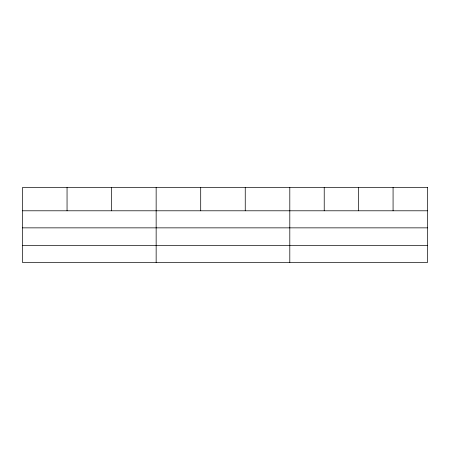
<?xml version="1.0" encoding="UTF-8"?>
<svg xmlns="http://www.w3.org/2000/svg" width="450" height="450" viewBox="0 0 450 450"><rect width="100%" height="100%" fill="white"/><g stroke="black" fill="none" stroke-linecap="round" stroke-linejoin="round"><path stroke-width="0.67" d="M22.5 210.791L427.5 210.791M22.5 227.857L427.5 227.857M22.5 245.441L427.5 245.441M393.075 187.493L393.075 210.791M358.65 187.493L358.65 210.791M324.225 187.493L324.225 210.791M289.8 187.493L289.8 262.507M245.25 187.493L245.25 210.791M200.7 187.493L200.7 210.791M156.15 187.493L156.15 262.507M111.6 187.493L111.6 210.791M67.05 187.493L67.05 210.791M427.5 187.493L22.5 187.493L22.5 262.507L427.5 262.507L427.5 187.493"/></g></svg>
